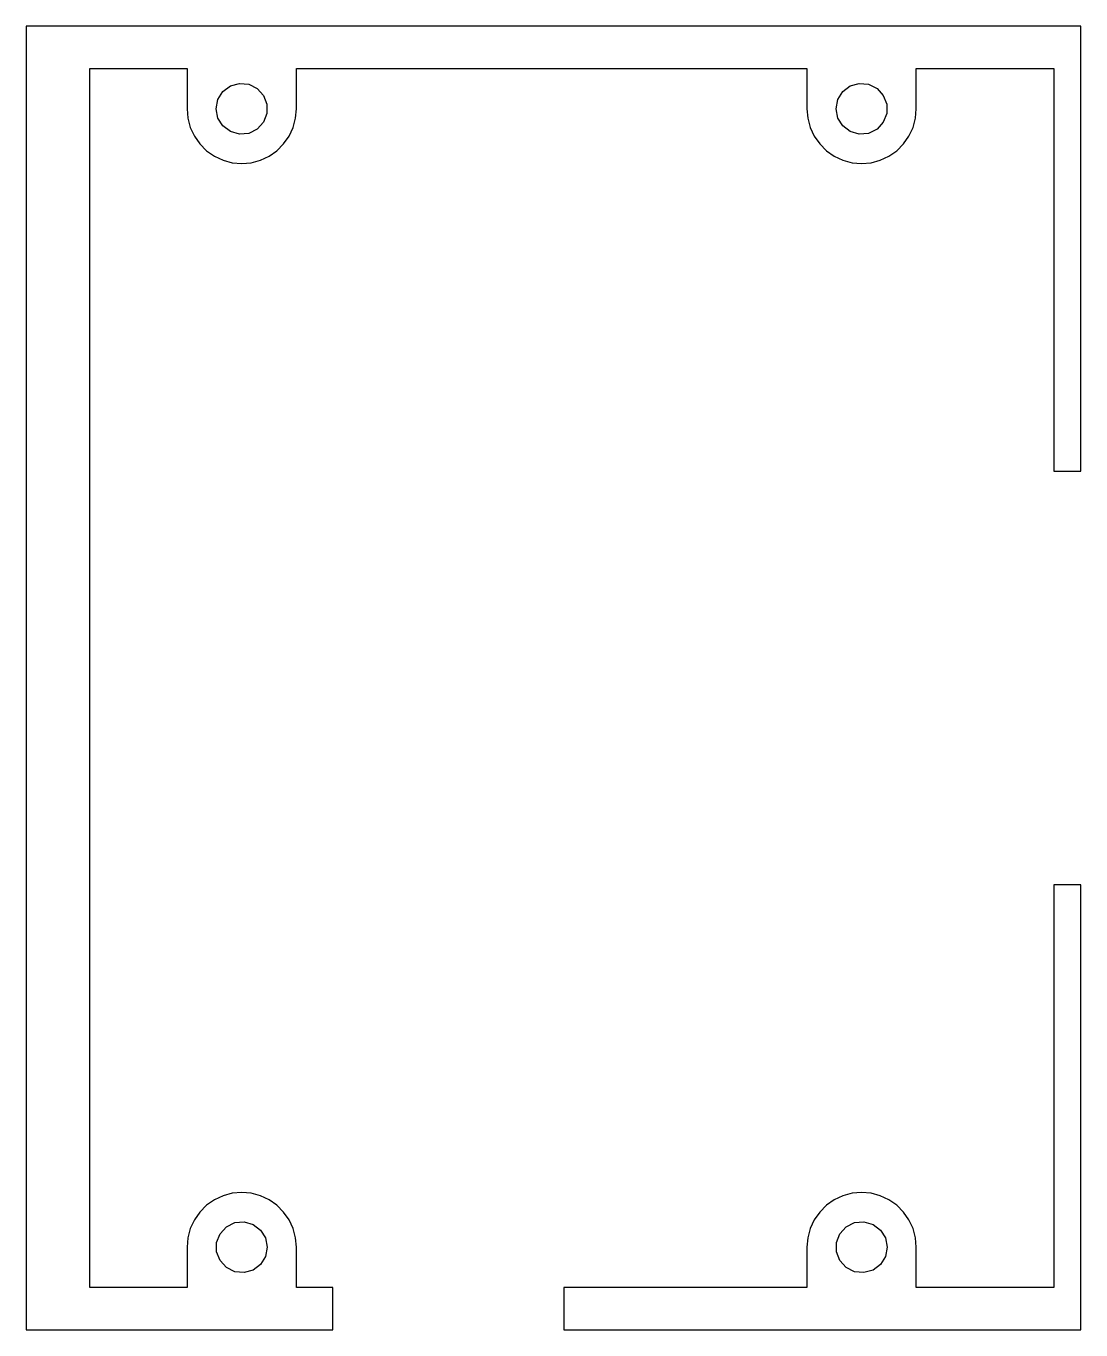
# Model space of a CAD drawing. Header units: metres. Extents: x -6.6 to 36.8, y -0.3 to 53.3.
import ezdxf

# ---------------------------------------------------------------- set-up
doc = ezdxf.new("R2010")
doc.units = ezdxf.units.M

msp = doc.modelspace()

# ---------------------------------------------------------------- linework, layer by layer
for p, q in [((36.7716, 53.3), (-6.62158, 53.3)), ((-6.62158, 53.3), (-6.62158, -0.3)), ((36.7716, 35), (36.7716, 53.3)), ((-4, 1.45), (-4, 51.55)), ((-4, 51.55), (0, 51.55)), ((0, 51.55), (0, 49.9)), ((4.5, 49.9), (4.5, 51.55)), ((4.5, 51.55), (25.5, 51.55)), ((25.5, 51.55), (25.5, 49.9)), ((30, 49.9), (30, 51.55)), ((30, 51.55), (35.65, 51.55)), ((35.65, 51.55), (35.65, 35)), ((1.78197, 50.8399), (2.15312, 50.9455)), ((2.15312, 50.9455), (2.53735, 50.9099)), ((27.282, 50.8399), (27.6531, 50.9455)), ((27.6531, 50.9455), (28.0373, 50.9099)), ((1.2709, 50.2793), (1.47404, 50.6074)), ((1.47404, 50.6074), (1.78197, 50.8399)), ((2.53735, 50.9099), (2.88277, 50.7379)), ((2.88277, 50.7379), (3.14273, 50.4528)), ((3.14273, 50.4528), (3.28212, 50.0929)), ((26.7709, 50.2793), (26.974, 50.6074)), ((26.974, 50.6074), (27.282, 50.8399)), ((28.0373, 50.9099), (28.3828, 50.7379)), ((28.3828, 50.7379), (28.6427, 50.4528)), ((28.6427, 50.4528), (28.7821, 50.0929)), ((0, 49.9), (0.034183, 49.5093)), ((1.2, 49.9), (1.2709, 50.2793)), ((1.2709, 49.5207), (1.2, 49.9)), ((3.28212, 50.0929), (3.28212, 49.7071)), ((4.46582, 49.5093), (4.5, 49.9)), ((25.5, 49.9), (25.5342, 49.5093)), ((26.7, 49.9), (26.7709, 50.2793)), ((26.7709, 49.5207), (26.7, 49.9)), ((28.7821, 50.0929), (28.7821, 49.7071)), ((29.9658, 49.5093), (30, 49.9)), ((0.034183, 49.5093), (0.135692, 49.1305)), ((1.47404, 49.1926), (1.2709, 49.5207)), ((3.14273, 49.3472), (2.88277, 49.0621)), ((3.28212, 49.7071), (3.14273, 49.3472)), ((4.36431, 49.1305), (4.46582, 49.5093)), ((25.5342, 49.5093), (25.6357, 49.1305)), ((26.974, 49.1926), (26.7709, 49.5207)), ((28.6427, 49.3472), (28.3828, 49.0621)), ((28.7821, 49.7071), (28.6427, 49.3472)), ((29.8643, 49.1305), (29.9658, 49.5093)), ((0.135692, 49.1305), (0.301443, 48.775)), ((1.78197, 48.9601), (1.47404, 49.1926)), ((2.15312, 48.8545), (1.78197, 48.9601)), ((2.53735, 48.8901), (2.15312, 48.8545)), ((2.88277, 49.0621), (2.53735, 48.8901)), ((4.19856, 48.775), (4.36431, 49.1305)), ((25.6357, 49.1305), (25.8014, 48.775)), ((27.282, 48.9601), (26.974, 49.1926)), ((27.6531, 48.8545), (27.282, 48.9601)), ((28.0373, 48.8901), (27.6531, 48.8545)), ((28.3828, 49.0621), (28.0373, 48.8901)), ((29.6986, 48.775), (29.8643, 49.1305)), ((0.301443, 48.775), (0.526401, 48.4537)), ((0.526401, 48.4537), (0.803728, 48.1764)), ((3.69627, 48.1764), (3.9736, 48.4537)), ((3.9736, 48.4537), (4.19856, 48.775)), ((25.8014, 48.775), (26.0264, 48.4537)), ((26.0264, 48.4537), (26.3037, 48.1764)), ((29.1963, 48.1764), (29.4736, 48.4537)), ((29.4736, 48.4537), (29.6986, 48.775)), ((0.803728, 48.1764), (1.125, 47.9514)), ((1.125, 47.9514), (1.48046, 47.7857)), ((1.48046, 47.7857), (1.85929, 47.6842)), ((2.64071, 47.6842), (3.01955, 47.7857)), ((3.01955, 47.7857), (3.375, 47.9514)), ((3.375, 47.9514), (3.69627, 48.1764)), ((26.3037, 48.1764), (26.625, 47.9514)), ((26.625, 47.9514), (26.9805, 47.7857)), ((26.9805, 47.7857), (27.3593, 47.6842)), ((28.1407, 47.6842), (28.5195, 47.7857)), ((28.5195, 47.7857), (28.875, 47.9514)), ((28.875, 47.9514), (29.1963, 48.1764)), ((1.85929, 47.6842), (2.25, 47.65)), ((2.25, 47.65), (2.64071, 47.6842)), ((27.3593, 47.6842), (27.75, 47.65)), ((27.75, 47.65), (28.1407, 47.6842)), ((35.65, 35), (36.7716, 35)), ((36.7716, 18), (35.65, 18)), ((35.65, 18), (35.65, 1.45)), ((36.7716, -0.3), (36.7716, 18)), ((1.125, 5.04856), (0.803727, 4.8236)), ((1.48045, 5.21431), (1.125, 5.04856)), ((1.85929, 5.31582), (1.48045, 5.21431)), ((2.25, 5.35), (1.85929, 5.31582)), ((2.64071, 5.31582), (2.25, 5.35)), ((3.01954, 5.21431), (2.64071, 5.31582)), ((3.375, 5.04856), (3.01954, 5.21431)), ((3.69627, 4.8236), (3.375, 5.04856)), ((26.625, 5.04856), (26.3037, 4.8236)), ((26.9805, 5.21431), (26.625, 5.04856)), ((27.3593, 5.31582), (26.9805, 5.21431)), ((27.75, 5.35), (27.3593, 5.31582)), ((28.1407, 5.31582), (27.75, 5.35)), ((28.5195, 5.21431), (28.1407, 5.31582)), ((28.875, 5.04856), (28.5195, 5.21431)), ((29.1963, 4.8236), (28.875, 5.04856)), ((0.5264, 4.54627), (0.301442, 4.225)), ((0.803727, 4.8236), (0.5264, 4.54627)), ((3.9736, 4.54627), (3.69627, 4.8236)), ((4.19856, 4.225), (3.9736, 4.54627)), ((26.0264, 4.54627), (25.8014, 4.225)), ((26.3037, 4.8236), (26.0264, 4.54627)), ((29.4736, 4.54627), (29.1963, 4.8236)), ((29.6986, 4.225), (29.4736, 4.54627)), ((0.135691, 3.86954), (0.034182, 3.49071)), ((0.301442, 4.225), (0.135691, 3.86954)), ((1.35727, 3.65275), (1.61723, 3.93792)), ((1.61723, 3.93792), (1.96265, 4.10992)), ((1.96265, 4.10992), (2.34688, 4.14552)), ((2.34688, 4.14552), (2.71803, 4.03992)), ((2.71803, 4.03992), (3.02596, 3.80738)), ((3.02596, 3.80738), (3.2291, 3.4793)), ((4.36431, 3.86954), (4.19856, 4.225)), ((4.46582, 3.49071), (4.36431, 3.86954)), ((25.6357, 3.86954), (25.5342, 3.49071)), ((25.8014, 4.225), (25.6357, 3.86954)), ((26.8573, 3.65275), (27.1172, 3.93792)), ((27.1172, 3.93792), (27.4627, 4.10992)), ((27.4627, 4.10992), (27.8469, 4.14552)), ((27.8469, 4.14552), (28.218, 4.03992)), ((28.218, 4.03992), (28.526, 3.80738)), ((28.526, 3.80738), (28.7291, 3.4793)), ((29.8643, 3.86954), (29.6986, 4.225)), ((29.9658, 3.49071), (29.8643, 3.86954)), ((0.034182, 3.49071), (0, 3.1)), ((1.21788, 3.29294), (1.35727, 3.65275)), ((1.21788, 2.90706), (1.21788, 3.29294)), ((3.2291, 3.4793), (3.3, 3.1)), ((4.5, 3.1), (4.46582, 3.49071)), ((25.5342, 3.49071), (25.5, 3.1)), ((26.7179, 3.29294), (26.8573, 3.65275)), ((26.7179, 2.90706), (26.7179, 3.29294)), ((28.7291, 3.4793), (28.8, 3.1)), ((30, 3.1), (29.9658, 3.49071)), ((0, 3.1), (0, 1.45)), ((1.35727, 2.54725), (1.21788, 2.90706)), ((3.2291, 2.7207), (3.02596, 2.39262)), ((3.3, 3.1), (3.2291, 2.7207)), ((4.5, 1.45), (4.5, 3.1)), ((25.5, 3.1), (25.5, 1.45)), ((26.8573, 2.54725), (26.7179, 2.90706)), ((28.7291, 2.7207), (28.526, 2.39262)), ((28.8, 3.1), (28.7291, 2.7207)), ((30, 1.45), (30, 3.1)), ((1.61723, 2.26208), (1.35727, 2.54725)), ((1.96265, 2.09008), (1.61723, 2.26208)), ((2.71803, 2.16008), (2.34688, 2.05448)), ((3.02596, 2.39262), (2.71803, 2.16008)), ((27.1172, 2.26208), (26.8573, 2.54725)), ((27.4627, 2.09008), (27.1172, 2.26208)), ((28.218, 2.16008), (27.8469, 2.05448)), ((28.526, 2.39262), (28.218, 2.16008)), ((2.34688, 2.05448), (1.96265, 2.09008)), ((27.8469, 2.05448), (27.4627, 2.09008)), ((0, 1.45), (-4, 1.45)), ((6, 1.45), (4.5, 1.45)), ((6, -0.3), (6, 1.45)), ((25.5, 1.45), (15.5, 1.45)), ((15.5, 1.45), (15.5, -0.3)), ((35.65, 1.45), (30, 1.45)), ((-6.62158, -0.3), (6, -0.3)), ((15.5, -0.3), (36.7716, -0.3))]:
    msp.add_line(p, q)

doc.saveas('drawing.dxf')
